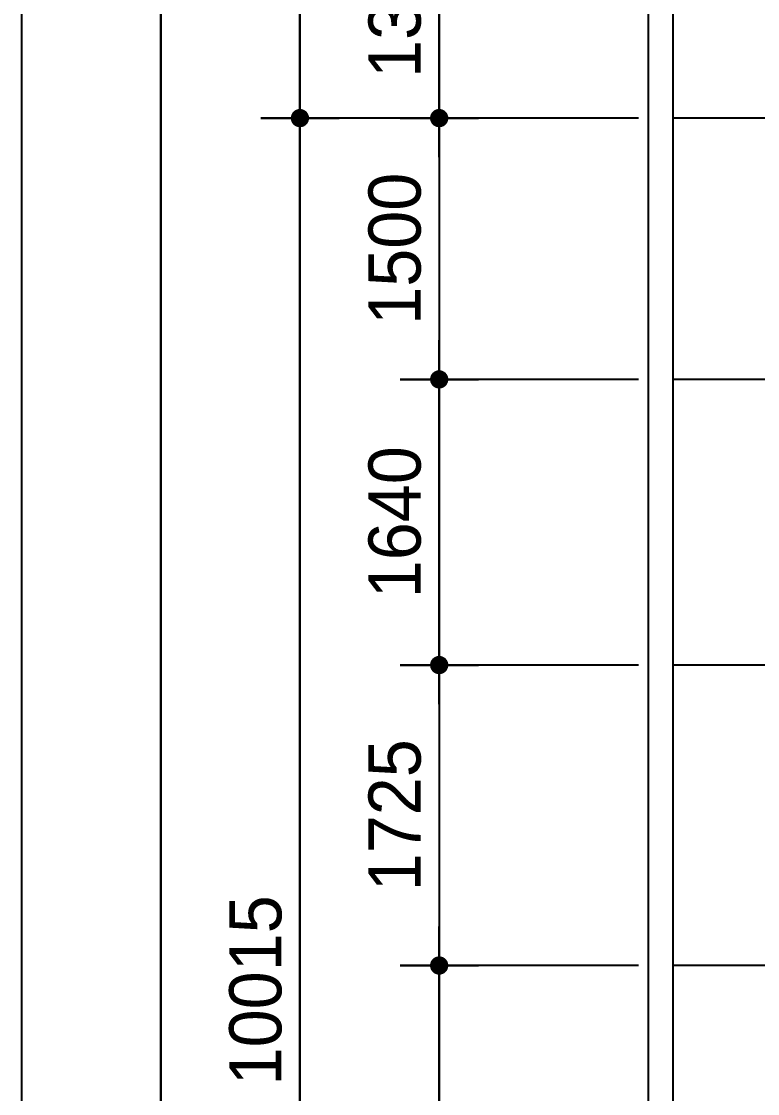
# Model space of a CAD drawing. Header units: millimetres. Extents: x 7294529 to 7346664, y 234399 to 276449.
# Drawn here: x 7294529 to 7298759, y 248739 to 254894 of the extents above; entities that cross this region are included whole.
import ezdxf

# ---------------------------------------------------------------- set-up
doc = ezdxf.new("R2010")
doc.units = ezdxf.units.MM
doc.header["$LTSCALE"] = 100
doc.linetypes.add('CEN', pattern=[62, 60, -1, 0, -1])
doc.linetypes.add('ST-DASH', pattern=[2.7, 1.5, -1.2])
doc.layers.get('Defpoints').update_dxf_attribs({"color": 149})
for name, color, linetype in [('AA-BORD-XREF', 15, 'Continuous'), ('CEN', 1, 'CEN'), ('DIM', 7, 'Continuous'), ('결로방지', 4, 'ST-DASH')]:
    doc.layers.add(name, color=color, linetype=linetype)
doc.layers.add('Defpoint', color=142, linetype='Continuous', plot=False)
doc.styles.add('굴림', font='')
doc.styles.add('돋움', font='')
doc.styles.get('굴림').set_extended_font_data('Gulim')
doc.styles.get('돋움').set_extended_font_data('Dotum')
doc.dimstyles.new('NORMAL', dxfattribs={"dimscale": 40, "dimtxt": 3, "dimasz": 1.5, "dimexe": 1.5, "dimexo": 2, "dimgap": 1, "dimtad": 1, "dimdec": 0, "dimzin": 0, "dimdsep": 46, "dimtxsty": '돋움', "dimblk": 'DOT', "dimblk1": 'NONE', "dimblk2": 'TICK', "dimcen": 0, "dimdle": 1.5, "dimclrd": 7, "dimclre": 7, "dimclrt": 3, "dimadec": 0, "dimazin": 0, "dimtfac": 1, "dimtdec": 0, "dimtix": 1, "dimtmove": 2, "dimatfit": 3, "dimldrblk": 'DOT', "dimfxl": 1, "dimtolj": 1, "dimtzin": 0, "dimarcsym": 0})

# ---------------------------------------------------------------- blocks, each defined once
blk = doc.blocks.new('BORD-303')
at = {"layer": 'Defpoint'}
blk.add_lwpolyline([(-34325, 22550), (10410, 22550), (10410, -8300), (-34325, -8300)], close=True, dxfattribs=at)
blk = doc.blocks.new('DOT')
at = {"layer": 'DIM'}
blk.add_line((0, 1.5), (0, -1.5), dxfattribs=at)
at = {"layer": 'DIM', "linetype": 'Continuous'}
blk.add_line((-1.5, 0), (1.5, 0), dxfattribs=at)
at = {"layer": 'DIM', "const_width": 0.35}
blk.add_lwpolyline([(-0.175, 0, 1), (0.175, 0, 1)], format="xyb", close=True, dxfattribs=at)
blk = doc.blocks.new('*D66')
at = {"layer": 'Defpoints', "color": 0, "transparency": 16777216}
for p in [(655, -5075), (3600, -5075), (3600, -33250)]:
    blk.add_point(p, dxfattribs=at)
at = {"layer": 'DIM', "color": 7, "lineweight": -2, "transparency": 16777216}
for p, q in [((3400, -5075), (505, -5075)), ((655, -33100), (655, -5225)), ((3400, -33250), (505, -33250))]:
    blk.add_line(p, q, dxfattribs=at)
at = {"layer": 'DIM', "color": 7, "lineweight": -2, "transparency": 16777216, "xscale": 150, "yscale": 150, "zscale": 150}
for p, rotation in [((655, -5075), 90), ((655, -33250), 270)]:
    blk.add_blockref('DOT', p, dxfattribs=dict(at, rotation=rotation))
at = {"layer": 'DIM', "color": 3, "transparency": 16777216, "insert": (400.8, -19162.5), "char_height": 300, "attachment_point": 5, "rotation": 90, "style": '굴림'}
blk.add_mtext('\\A1;28175', dxfattribs=at)
blk = doc.blocks.new('_None')
blk = doc.blocks.new('_Oblique')
at = {"color": 0, "linetype": 'ByBlock', "lineweight": -2}
blk.add_line((-0.5, -0.5), (0.5, 0.5), dxfattribs=at)
blk = doc.blocks.new('TICK')
at = {"layer": 'Defpoints', "color": 0, "linetype": 'ByBlock'}
blk.add_point((0, 0), dxfattribs=at)
at = {"layer": 'DIM'}
blk.add_line((0, 1.6875), (0, -1.6875), dxfattribs=at)
at = {"layer": 'DIM', "linetype": 'Continuous'}
blk.add_line((-1.6875, 0), (1.6875, 0), dxfattribs=at)
at = {"color": 7, "linetype": 'ByBlock', "xscale": 1.6875, "yscale": 1.6875, "zscale": 1.6875}
blk.add_blockref('_Oblique', (0, 0), dxfattribs=at)
blk = doc.blocks.new('*D67')
at = {"layer": 'Defpoints', "color": 0, "transparency": 16777216}
for p in [(1455, -22110), (3600, -22110), (3600, -32125)]:
    blk.add_point(p, dxfattribs=at)
at = {"layer": 'DIM', "color": 7, "lineweight": -2, "transparency": 16777216}
for p, q in [((3400, -22110), (1305, -22110)), ((1455, -31975), (1455, -22260)), ((3400, -32125), (1305, -32125))]:
    blk.add_line(p, q, dxfattribs=at)
at = {"layer": 'DIM', "color": 7, "lineweight": -2, "transparency": 16777216, "xscale": 150, "yscale": 150, "zscale": 150}
for p, rotation in [((1455, -22110), 90), ((1455, -32125), 270)]:
    blk.add_blockref('DOT', p, dxfattribs=dict(at, rotation=rotation))
at = {"layer": 'DIM', "color": 3, "transparency": 16777216, "insert": (1200.8, -27117.5), "char_height": 300, "attachment_point": 5, "rotation": 90, "style": '굴림'}
blk.add_mtext('\\A1;10015', dxfattribs=at)
blk = doc.blocks.new('*D69')
at = {"layer": 'Defpoints', "color": 0, "transparency": 16777216}
for p in [(2255, -20775), (3600, -20775), (3600, -22110)]:
    blk.add_point(p, dxfattribs=at)
at = {"layer": 'DIM', "color": 7, "lineweight": -2, "transparency": 16777216}
for p, q in [((3400, -20775), (2105, -20775)), ((2255, -21960), (2255, -20925)), ((3400, -22110), (2105, -22110))]:
    blk.add_line(p, q, dxfattribs=at)
at = {"layer": 'DIM', "color": 7, "lineweight": -2, "transparency": 16777216, "xscale": 150, "yscale": 150, "zscale": 150}
for p, rotation in [((2255, -20775), 90), ((2255, -22110), 270)]:
    blk.add_blockref('DOT', p, dxfattribs=dict(at, rotation=rotation))
at = {"layer": 'DIM', "color": 3, "transparency": 16777216, "insert": (2000.8, -21442.5), "char_height": 300, "attachment_point": 5, "rotation": 90, "style": '굴림'}
blk.add_mtext('\\A1;1335', dxfattribs=at)
blk = doc.blocks.new('*D73')
at = {"layer": 'Defpoints', "color": 0, "transparency": 16777216}
for p in [(1455, -17900), (3600, -17900), (3600, -22110)]:
    blk.add_point(p, dxfattribs=at)
at = {"layer": 'DIM', "color": 7, "lineweight": -2, "transparency": 16777216}
for p, q in [((3400, -17900), (1305, -17900)), ((1455, -21960), (1455, -18050)), ((3400, -22110), (1305, -22110))]:
    blk.add_line(p, q, dxfattribs=at)
at = {"layer": 'DIM', "color": 7, "lineweight": -2, "transparency": 16777216, "xscale": 150, "yscale": 150, "zscale": 150}
for p, rotation in [((1455, -17900), 90), ((1455, -22110), 270)]:
    blk.add_blockref('DOT', p, dxfattribs=dict(at, rotation=rotation))
at = {"layer": 'DIM', "color": 3, "transparency": 16777216, "insert": (1200.8, -20005), "char_height": 300, "attachment_point": 5, "rotation": 90, "style": '굴림'}
blk.add_mtext('\\A1;4210', dxfattribs=at)
blk = doc.blocks.new('*D85')
at = {"layer": 'Defpoints', "color": 0, "transparency": 16777216}
for p in [(3600, -22110), (2255, -23610), (3600, -23610)]:
    blk.add_point(p, dxfattribs=at)
at = {"layer": 'DIM', "color": 7, "lineweight": -2, "transparency": 16777216}
for p, q in [((3400, -22110), (2105, -22110)), ((2255, -22260), (2255, -23460)), ((3400, -23610), (2105, -23610))]:
    blk.add_line(p, q, dxfattribs=at)
at = {"layer": 'DIM', "color": 7, "lineweight": -2, "transparency": 16777216, "xscale": 150, "yscale": 150, "zscale": 150}
for p, rotation in [((2255, -22110), 90), ((2255, -23610), 270)]:
    blk.add_blockref('DOT', p, dxfattribs=dict(at, rotation=rotation))
at = {"layer": 'DIM', "color": 3, "transparency": 16777216, "insert": (2000.8, -22860), "char_height": 300, "attachment_point": 5, "rotation": 90, "style": '굴림'}
blk.add_mtext('\\A1;1500', dxfattribs=at)
blk = doc.blocks.new('*D86')
at = {"layer": 'Defpoints', "color": 0, "transparency": 16777216}
for p in [(2255, -23610), (3600, -23610), (3600, -25250)]:
    blk.add_point(p, dxfattribs=at)
at = {"layer": 'DIM', "color": 7, "lineweight": -2, "transparency": 16777216}
for p, q in [((3400, -23610), (2105, -23610)), ((2255, -25100), (2255, -23760)), ((3400, -25250), (2105, -25250))]:
    blk.add_line(p, q, dxfattribs=at)
at = {"layer": 'DIM', "color": 7, "lineweight": -2, "transparency": 16777216, "xscale": 150, "yscale": 150, "zscale": 150}
for p, rotation in [((2255, -23610), 90), ((2255, -25250), 270)]:
    blk.add_blockref('DOT', p, dxfattribs=dict(at, rotation=rotation))
at = {"layer": 'DIM', "color": 3, "transparency": 16777216, "insert": (2000.8, -24430), "char_height": 300, "attachment_point": 5, "rotation": 90, "style": '굴림'}
blk.add_mtext('\\A1;1640', dxfattribs=at)
blk = doc.blocks.new('*D87')
at = {"layer": 'Defpoints', "color": 0, "transparency": 16777216}
for p in [(3600, -25250), (2255, -26975), (3600, -26975)]:
    blk.add_point(p, dxfattribs=at)
at = {"layer": 'DIM', "color": 7, "lineweight": -2, "transparency": 16777216}
for p, q in [((3400, -25250), (2105, -25250)), ((2255, -25400), (2255, -26825)), ((3400, -26975), (2105, -26975))]:
    blk.add_line(p, q, dxfattribs=at)
at = {"layer": 'DIM', "color": 7, "lineweight": -2, "transparency": 16777216, "xscale": 150, "yscale": 150, "zscale": 150}
for p, rotation in [((2255, -25250), 90), ((2255, -26975), 270)]:
    blk.add_blockref('DOT', p, dxfattribs=dict(at, rotation=rotation))
at = {"layer": 'DIM', "color": 3, "transparency": 16777216, "insert": (2000.8, -26112.5), "char_height": 300, "attachment_point": 5, "rotation": 90, "style": '굴림'}
blk.add_mtext('\\A1;1725', dxfattribs=at)
blk = doc.blocks.new('*D88')
at = {"layer": 'Defpoints', "color": 0, "transparency": 16777216}
for p in [(2255, -26975), (3600, -26975), (3600, -30465)]:
    blk.add_point(p, dxfattribs=at)
at = {"layer": 'DIM', "color": 7, "lineweight": -2, "transparency": 16777216}
for p, q in [((3400, -26975), (2105, -26975)), ((2255, -30315), (2255, -27125)), ((3400, -30465), (2105, -30465))]:
    blk.add_line(p, q, dxfattribs=at)
at = {"layer": 'DIM', "color": 7, "lineweight": -2, "transparency": 16777216, "xscale": 150, "yscale": 150, "zscale": 150}
for p, rotation in [((2255, -26975), 90), ((2255, -30465), 270)]:
    blk.add_blockref('DOT', p, dxfattribs=dict(at, rotation=rotation))
at = {"layer": 'DIM', "color": 3, "transparency": 16777216, "insert": (2001, -28720), "char_height": 300, "attachment_point": 5, "rotation": 90, "style": '굴림'}
blk.add_mtext('\\A1;3490', dxfattribs=at)
blk = doc.blocks.new('303_d')
at = {"layer": 'Defpoints'}
for points in [[(63801.3, -8251.1), (11866.3, -8251.1), (11866.3, -46301.1), (63801.3, -46301.1)], [(63001.3, -9051.1), (12666.3, -9051.1), (12666.3, -45501.1), (63001.3, -45501.1)], [(62201.3, -9851.1), (13466.3, -9851.1), (13466.3, -44701.1), (62201.3, -44701.1)], [(61401.3, -10651.1), (14266.3, -10651.1), (14266.3, -43901.1), (61401.3, -43901.1)], [(60201.3, -11851.1), (15466.3, -11851.1), (15466.3, -42701.1), (60201.3, -42701.1)]]:
    blk.add_lwpolyline(points, close=True, dxfattribs=at)
blk = doc.blocks.new('DIM-303-TF')
at = {"layer": 'CEN'}
for p, q in [((4685, -22110), (3600, -22110)), ((4685, -23610), (3600, -23610)), ((4685, -25250), (3600, -25250)), ((4685, -26975), (3600, -26975))]:
    blk.add_line(p, q, dxfattribs=at)
at = {"layer": 'DIM'}
for base, p1, p2, angle, picture, middle in [((655, -5075), (3600, -33250), (3600, -5075), 270, '*D66', (400.8, -19162.5)), ((1455, -17900), (3600, -22110), (3600, -17900), 270, '*D73', (1200.8, -20005)), ((2255, -20775), (3600, -22110), (3600, -20775), 270, '*D69', (2000.8, -21442.5)), ((1455, -22110), (3600, -32125), (3600, -22110), 270, '*D67', (1200.8, -27117.5)), ((2255, -23610), (3600, -22110), (3600, -23610), 90, '*D85', (2000.8, -22860)), ((2255, -23610), (3600, -25250), (3600, -23610), 270, '*D86', (2000.8, -24430)), ((2255, -26975), (3600, -25250), (3600, -26975), 90, '*D87', (2000.8, -26112.5)), ((2255, -26975), (3600, -30465), (3600, -26975), 270, '*D88', (2001, -28720))]:
    dim = blk.add_linear_dim(base=base, p1=p1, p2=p2, angle=angle, dimstyle='NORMAL', override={"dimscale": 100, "dimtxsty": '굴림'}, dxfattribs=at)
    dim.commit()
    dim.dimension.update_dxf_attribs({"geometry": picture, "text_midpoint": middle})

msp = doc.modelspace()

# ---------------------------------------------------------------- block references
at = {"layer": 'AA-BORD-XREF'}
msp.add_blockref('BORD-303', (7332599.4, 250299.4), dxfattribs=at)
at = {"layer": 'DIM'}
msp.add_blockref('DIM-303-TF', (7294674.4, 276449.4), dxfattribs=at)
at = {"layer": '결로방지'}
msp.add_blockref('303_d', (7282663.1, 284700.5), dxfattribs=at)

doc.saveas('drawing.dxf')
